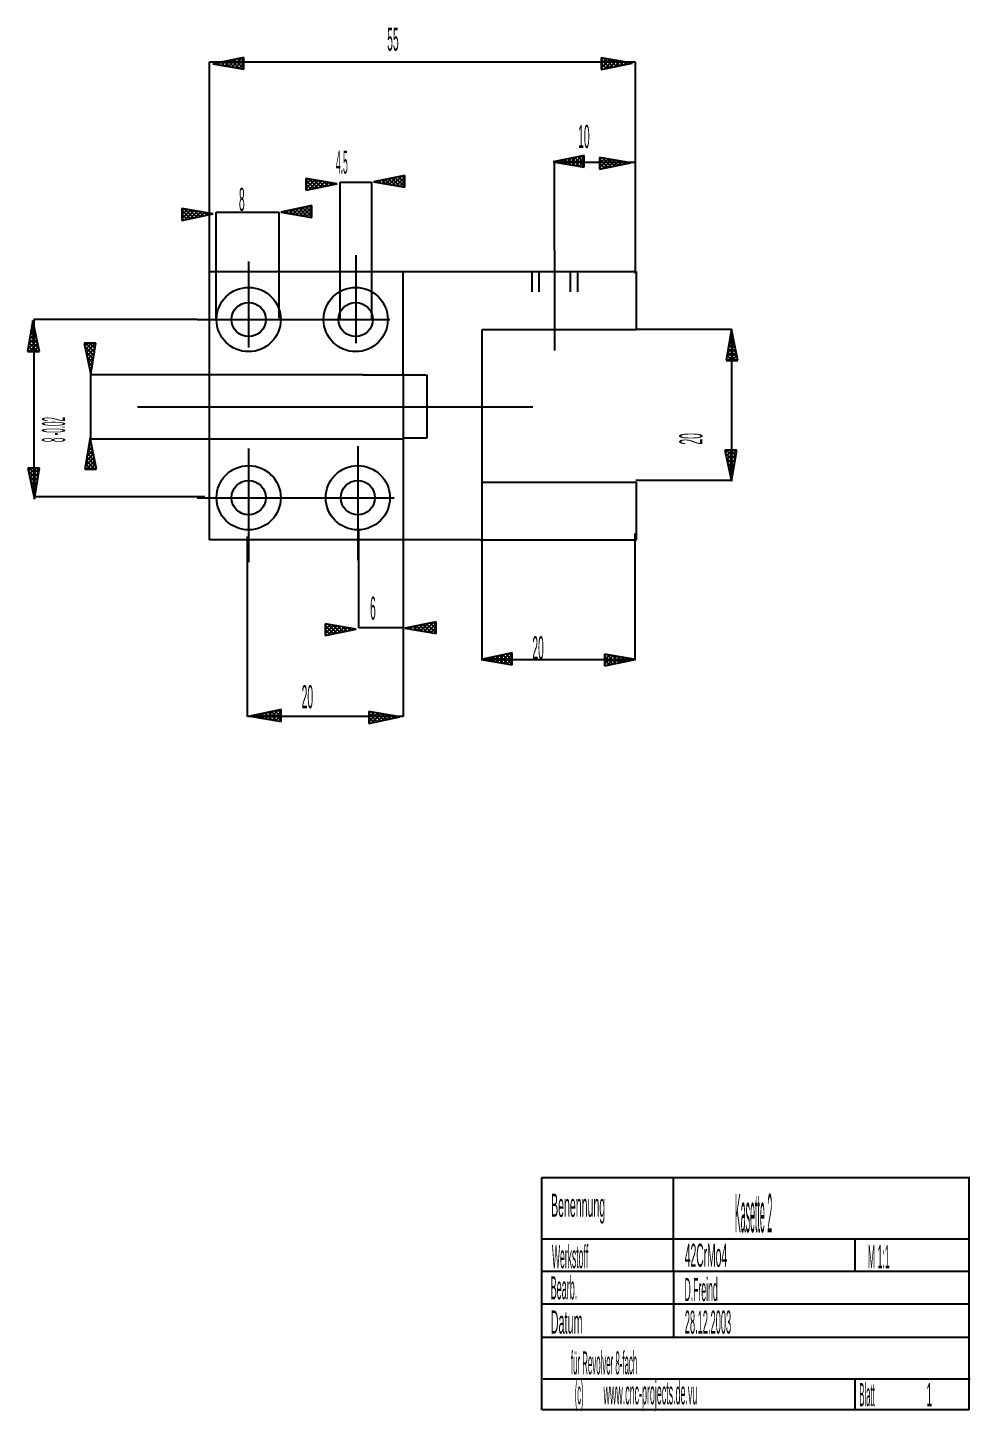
# Model space of a CAD drawing. Extents: x 1.46 to 11.22, y 0.26 to 7.67.
# Drawn here: x 6.4 to 11.22, y 0.26 to 7.33 of the extents above; entities that cross this region are included whole.
import ezdxf

# ---------------------------------------------------------------- set-up
doc = ezdxf.new("R2010")
doc.units = 0
doc.header["$LTSCALE"] = 10
doc.linetypes.add('DASHDOT', pattern=[1, 0.5, -0.25, 0, -0.25])
doc.linetypes.add('DOT', pattern=[0.25, 0, -0.25])
doc.layers.add('1', color=1, linetype='CONTINUOUS')

msp = doc.modelspace()

# ---------------------------------------------------------------- linework, layer by layer
at = {"layer": '1', "color": 0, "linetype": 'CONTINUOUS'}
for p, q in [((7.334, 6.0836), (7.334, 7.1546)), ((7.334, 7.1546), (9.5087, 7.1546)), ((7.5093, 7.1776), (7.35, 7.1444)), ((7.35, 7.1444), (7.35, 7.1444)), ((7.35, 7.1444), (7.5093, 7.1172)), ((7.3625, 7.1422), (7.3586, 7.1461)), ((7.3638, 7.1472), (7.3593, 7.1428)), ((7.3874, 7.138), (7.3757, 7.1497)), ((7.3899, 7.1527), (7.377, 7.1398)), ((7.4123, 7.1337), (7.3927, 7.1533)), ((7.416, 7.1581), (7.3946, 7.1367)), ((7.4372, 7.1295), (7.4098, 7.1568)), ((7.4421, 7.1636), (7.4123, 7.1337)), ((7.4621, 7.1252), (7.4269, 7.1604)), ((7.4682, 7.169), (7.4299, 7.1307)), ((7.487, 7.121), (7.444, 7.164)), ((7.4943, 7.1744), (7.4476, 7.1277)), ((7.5093, 7.1193), (7.4611, 7.1675)), ((7.5093, 7.1688), (7.4652, 7.1247)), ((7.5093, 7.14), (7.4782, 7.1711)), ((7.5093, 7.1482), (7.4828, 7.1217)), ((7.5093, 7.1606), (7.4953, 7.1747)), ((7.5093, 7.1172), (7.5093, 7.1776)), ((7.5093, 7.1172), (7.5093, 7.1776)), ((9.4949, 7.1486), (9.3356, 7.1758)), ((9.3356, 7.1758), (9.3356, 7.1154)), ((9.3356, 7.1758), (9.3356, 7.1154)), ((9.345, 7.1742), (9.3356, 7.1649)), ((9.3626, 7.1712), (9.3356, 7.1442)), ((9.3802, 7.1682), (9.3356, 7.1236)), ((9.3784, 7.1243), (9.3356, 7.167)), ((9.3356, 7.1154), (9.4949, 7.1486)), ((9.3613, 7.1208), (9.3356, 7.1464)), ((9.3954, 7.1279), (9.35, 7.1734)), ((9.3979, 7.1652), (9.3514, 7.1187)), ((9.4125, 7.1314), (9.3749, 7.1691)), ((9.4155, 7.1622), (9.3775, 7.1241)), ((9.4296, 7.135), (9.3998, 7.1649)), ((9.4332, 7.1592), (9.4036, 7.1296)), ((9.4467, 7.1386), (9.4247, 7.1606)), ((9.4508, 7.1562), (9.4297, 7.135)), ((9.4638, 7.1421), (9.4496, 7.1564)), ((9.4685, 7.1531), (9.4558, 7.1405)), ((9.4809, 7.1457), (9.4745, 7.1521)), ((9.4861, 7.1501), (9.4819, 7.1459)), ((9.4949, 7.1486), (9.4949, 7.1486)), ((9.5087, 7.1546), (9.5087, 6.0739)), ((7.5093, 7.1275), (7.5005, 7.1187)), ((9.3442, 7.1172), (9.3356, 7.1257)), ((9.2485, 6.677), (9.0892, 6.6437)), ((9.1017, 6.6416), (9.0978, 6.6455)), ((9.103, 6.6466), (9.0986, 6.6422)), ((9.1266, 6.6374), (9.1149, 6.6491)), ((9.1291, 6.6521), (9.1162, 6.6391)), ((9.1515, 6.6331), (9.132, 6.6527)), ((9.1552, 6.6575), (9.1338, 6.6361)), ((9.1764, 6.6289), (9.149, 6.6562)), ((9.1813, 6.6629), (9.1515, 6.6331)), ((9.2013, 6.6246), (9.1661, 6.6598)), ((9.2074, 6.6684), (9.1691, 6.6301)), ((9.2262, 6.6204), (9.1832, 6.6633)), ((9.2335, 6.6738), (9.1868, 6.6271)), ((9.2485, 6.6187), (9.2003, 6.6669)), ((9.2485, 6.6682), (9.2044, 6.6241)), ((9.2485, 6.6394), (9.2174, 6.6705)), ((9.2485, 6.6475), (9.2221, 6.6211)), ((9.2485, 6.66), (9.2345, 6.674)), ((9.2485, 6.6166), (9.2485, 6.677)), ((9.2485, 6.6166), (9.2485, 6.677)), ((9.4863, 6.6394), (9.327, 6.6666)), ((9.327, 6.6666), (9.327, 6.6062)), ((9.327, 6.6666), (9.327, 6.6062)), ((9.3363, 6.665), (9.327, 6.6557)), ((9.354, 6.662), (9.327, 6.635)), ((9.3716, 6.659), (9.327, 6.6144)), ((9.3697, 6.6151), (9.327, 6.6578)), ((9.3868, 6.6186), (9.3414, 6.6641)), ((9.3893, 6.6559), (9.3428, 6.6095)), ((9.4039, 6.6222), (9.3663, 6.6599)), ((9.4069, 6.6529), (9.3689, 6.6149)), ((9.421, 6.6258), (9.3912, 6.6556)), ((9.4246, 6.6499), (9.395, 6.6203)), ((9.4381, 6.6293), (9.4161, 6.6514)), ((9.4422, 6.6469), (9.4211, 6.6258)), ((9.4552, 6.6329), (9.441, 6.6471)), ((8.3307, 6.575), (8.1714, 6.5418)), ((8.3307, 6.5146), (8.3307, 6.575)), ((8.3307, 6.5146), (8.3307, 6.575)), ((9.0892, 6.6437), (9.0892, 6.6437)), ((9.0892, 6.6437), (9.2485, 6.6166)), ((9.0967, 6.1911), (9.0967, 6.6435)), ((9.0967, 6.6435), (9.5087, 6.6435)), ((9.2485, 6.6269), (9.2397, 6.6181)), ((9.327, 6.6062), (9.4863, 6.6394)), ((9.3527, 6.6115), (9.327, 6.6371)), ((9.3356, 6.6079), (9.327, 6.6165)), ((9.4598, 6.6439), (9.4472, 6.6312)), ((9.4723, 6.6365), (9.4659, 6.6429)), ((9.4775, 6.6409), (9.4733, 6.6367)), ((9.4863, 6.6394), (9.4863, 6.6394)), ((7.9856, 6.5327), (7.8263, 6.5599)), ((7.8263, 6.5599), (7.8263, 6.4995)), ((7.8263, 6.5599), (7.8263, 6.4995)), ((7.8357, 6.5583), (7.8263, 6.549)), ((7.8533, 6.5553), (7.8263, 6.5283)), ((7.871, 6.5523), (7.8263, 6.5077)), ((7.8691, 6.5084), (7.8263, 6.5511)), ((7.8263, 6.4995), (7.9856, 6.5327)), ((7.852, 6.5048), (7.8263, 6.5305)), ((7.8349, 6.5013), (7.8263, 6.5098)), ((7.8862, 6.512), (7.8407, 6.5574)), ((7.8886, 6.5493), (7.8421, 6.5028)), ((7.9032, 6.5155), (7.8656, 6.5532)), ((7.9062, 6.5463), (7.8682, 6.5082)), ((7.9203, 6.5191), (7.8905, 6.5489)), ((7.9239, 6.5433), (7.8943, 6.5137)), ((7.9374, 6.5227), (7.9154, 6.5447)), ((7.9415, 6.5402), (7.9204, 6.5191)), ((7.9545, 6.5262), (7.9403, 6.5405)), ((7.9592, 6.5372), (7.9465, 6.5245)), ((7.9716, 6.5298), (7.9652, 6.5362)), ((7.9768, 6.5342), (7.9726, 6.53)), ((7.9856, 6.5327), (7.9856, 6.5327)), ((8.0014, 5.8384), (8.0014, 6.5413)), ((8.0014, 6.5413), (8.1617, 6.5413)), ((8.1617, 6.5413), (8.1617, 5.8384)), ((8.1714, 6.5418), (8.1714, 6.5418)), ((8.1714, 6.5418), (8.3307, 6.5146)), ((8.1839, 6.5397), (8.18, 6.5436)), ((8.1852, 6.5447), (8.1808, 6.5402)), ((8.2088, 6.5355), (8.1971, 6.5472)), ((8.2113, 6.5501), (8.1984, 6.5372)), ((8.2337, 6.5312), (8.2142, 6.5507)), ((8.2374, 6.5556), (8.216, 6.5342)), ((8.2586, 6.527), (8.2313, 6.5543)), ((8.2635, 6.561), (8.2337, 6.5312)), ((8.2835, 6.5227), (8.2483, 6.5579)), ((8.2896, 6.5665), (8.2513, 6.5282)), ((8.3084, 6.5185), (8.2654, 6.5614)), ((8.3157, 6.5719), (8.269, 6.5252)), ((8.3307, 6.5168), (8.2825, 6.565)), ((8.3307, 6.5663), (8.2866, 6.5222)), ((8.3307, 6.5374), (8.2996, 6.5686)), ((8.3307, 6.5456), (8.3043, 6.5192)), ((8.3307, 6.5581), (8.3167, 6.5721)), ((8.3307, 6.525), (8.3219, 6.5161)), ((7.3512, 6.3787), (7.1919, 6.4059)), ((7.1919, 6.4059), (7.1919, 6.3455)), ((7.1919, 6.4059), (7.1919, 6.3455)), ((7.2012, 6.4043), (7.1919, 6.395)), ((7.2189, 6.4013), (7.1919, 6.3744)), ((7.2365, 6.3983), (7.1919, 6.3537)), ((7.2346, 6.3544), (7.1919, 6.3971)), ((7.1919, 6.3455), (7.3512, 6.3787)), ((7.2175, 6.3509), (7.1919, 6.3765)), ((7.2517, 6.358), (7.2062, 6.4035)), ((7.2542, 6.3953), (7.2077, 6.3488)), ((7.2688, 6.3616), (7.2311, 6.3992)), ((7.2718, 6.3923), (7.2338, 6.3542)), ((7.2859, 6.3651), (7.2561, 6.395)), ((7.2894, 6.3893), (7.2599, 6.3597)), ((7.303, 6.3687), (7.281, 6.3907)), ((7.3071, 6.3863), (7.286, 6.3651)), ((7.3201, 6.3722), (7.3059, 6.3865)), ((7.3247, 6.3832), (7.3121, 6.3706)), ((7.3372, 6.3758), (7.3308, 6.3822)), ((7.3424, 6.3802), (7.3382, 6.376)), ((7.3512, 6.3787), (7.3512, 6.3787)), ((7.367, 5.8384), (7.367, 6.3874)), ((7.367, 6.3874), (7.6875, 6.3874)), ((7.6875, 6.3874), (7.6875, 5.8451)), ((7.8566, 6.4211), (7.6973, 6.3878)), ((7.6973, 6.3878), (7.6973, 6.3878)), ((7.6973, 6.3878), (7.8566, 6.3607)), ((7.7097, 6.3857), (7.7058, 6.3896)), ((7.7111, 6.3907), (7.7066, 6.3863)), ((7.7346, 6.3815), (7.7229, 6.3932)), ((7.7372, 6.3962), (7.7242, 6.3832)), ((7.7595, 6.3772), (7.74, 6.3968)), ((7.7633, 6.4016), (7.7419, 6.3802)), ((7.7844, 6.373), (7.7571, 6.4003)), ((7.7894, 6.4071), (7.7595, 6.3772)), ((7.8094, 6.3687), (7.7742, 6.4039)), ((7.8155, 6.4125), (7.7772, 6.3742)), ((7.8343, 6.3645), (7.7913, 6.4075)), ((7.8416, 6.4179), (7.7948, 6.3712)), ((7.8566, 6.3628), (7.8084, 6.411)), ((7.8566, 6.4123), (7.8125, 6.3682)), ((7.8566, 6.3835), (7.8255, 6.4146)), ((7.8566, 6.3916), (7.8301, 6.3652)), ((7.8566, 6.4041), (7.8425, 6.4181)), ((7.8566, 6.371), (7.8478, 6.3622)), ((7.8566, 6.3607), (7.8566, 6.4211)), ((7.8566, 6.3607), (7.8566, 6.4211)), ((7.2005, 6.3473), (7.1919, 6.3558)), ((7.334, 4.713), (7.334, 6.0836)), ((7.334, 6.0836), (8.7179, 6.0836)), ((8.3224, 5.5568), (8.3224, 6.0824)), ((8.7179, 6.0836), (9.5137, 6.0836)), ((9.5137, 6.0836), (9.5137, 5.7862)), ((6.4311, 5.8345), (6.4039, 5.6752)), ((6.4376, 5.8033), (6.4234, 5.7891)), ((6.4394, 5.7946), (6.4265, 5.8075)), ((6.434, 5.8204), (6.4276, 5.814)), ((6.434, 5.8207), (6.4295, 5.8251)), ((6.4311, 5.8345), (6.4311, 5.8345)), ((6.4643, 5.6752), (6.4311, 5.8345)), ((7.2705, 5.8387), (6.4347, 5.8387)), ((6.4347, 5.8387), (6.4347, 4.9347)), ((6.4518, 5.735), (6.4064, 5.6895)), ((6.4483, 5.7521), (6.4106, 5.7144)), ((6.4612, 5.6902), (6.4145, 5.7369)), ((6.4447, 5.7692), (6.4149, 5.7393)), ((6.4557, 5.7163), (6.4175, 5.7546)), ((6.4412, 5.7863), (6.4191, 5.7642)), ((6.4503, 5.7424), (6.4205, 5.7722)), ((6.4449, 5.7685), (6.4235, 5.7899)), ((9.5137, 5.7862), (8.7258, 5.7862)), ((8.7258, 5.7862), (8.7258, 5.0074)), ((9.5123, 5.7888), (10.0004, 5.7888)), ((10.0004, 5.7888), (9.9732, 5.6295)), ((10.0104, 5.7406), (9.9884, 5.7186)), ((10.0196, 5.6967), (9.9898, 5.7266)), ((10.0069, 5.7577), (9.9926, 5.7435)), ((10.0141, 5.7228), (9.9928, 5.7442)), ((10.0087, 5.7489), (9.9958, 5.7618)), ((10.0033, 5.7748), (9.9969, 5.7684)), ((10.0033, 5.775), (9.9988, 5.7795)), ((10.0004, 5.7888), (10.0004, 5.0165)), ((10.0004, 5.7888), (10.0004, 5.7888)), ((10.0336, 5.6295), (10.0004, 5.7888)), ((6.4039, 5.6752), (6.4643, 5.6752)), ((6.4039, 5.6752), (6.4643, 5.6752)), ((6.4142, 5.6752), (6.4054, 5.684)), ((6.4349, 5.6752), (6.4084, 5.7016)), ((6.4556, 5.6752), (6.4114, 5.7193)), ((6.4554, 5.7179), (6.4127, 5.6752)), ((6.459, 5.7008), (6.4333, 5.6752)), ((6.4625, 5.6837), (6.454, 5.6752)), ((6.7531, 5.7172), (6.6927, 5.7172)), ((6.6927, 5.7172), (6.7259, 5.5579)), ((6.7531, 5.7172), (6.6927, 5.7172)), ((6.7096, 5.7172), (6.6956, 5.7032)), ((6.7424, 5.655), (6.696, 5.7015)), ((6.7303, 5.7172), (6.6992, 5.6861)), ((6.7455, 5.6726), (6.7009, 5.7172)), ((6.7394, 5.6373), (6.7014, 5.6754)), ((6.7509, 5.7172), (6.7027, 5.669)), ((6.7493, 5.6949), (6.7063, 5.6519)), ((6.745, 5.67), (6.7098, 5.6348)), ((6.7485, 5.6903), (6.7215, 5.7172)), ((6.7259, 5.5579), (6.7531, 5.7172)), ((6.7515, 5.7079), (6.7422, 5.7172)), ((10.0211, 5.6893), (9.9757, 5.6439)), ((10.0042, 5.6295), (9.9777, 5.656)), ((10.0176, 5.7064), (9.9799, 5.6688)), ((10.0248, 5.6295), (9.9807, 5.6736)), ((10.0247, 5.6722), (9.982, 5.6295)), ((10.0305, 5.6445), (9.9837, 5.6913)), ((10.014, 5.7235), (9.9841, 5.6937)), ((10.025, 5.6706), (9.9868, 5.7089)), ((6.7364, 5.6197), (6.7068, 5.6493)), ((6.7334, 5.602), (6.7123, 5.6232)), ((6.7408, 5.6451), (6.7134, 5.6177)), ((6.7365, 5.6202), (6.717, 5.6007)), ((6.7304, 5.5844), (6.7177, 5.5971)), ((6.7323, 5.5953), (6.7205, 5.5836)), ((9.9732, 5.6295), (10.0336, 5.6295)), ((9.9732, 5.6295), (10.0336, 5.6295)), ((9.9835, 5.6295), (9.9747, 5.6383)), ((10.0283, 5.6552), (10.0026, 5.6295)), ((10.0318, 5.6381), (10.0233, 5.6295)), ((6.7274, 5.5668), (6.7232, 5.571)), ((6.728, 5.5704), (6.7241, 5.5665)), ((8.1179, 5.5568), (6.7248, 5.5568)), ((6.7248, 5.5568), (6.7248, 5.2293)), ((6.7259, 5.5579), (6.7259, 5.5579)), ((8.1179, 5.5568), (8.4413, 5.5568)), ((8.3224, 5.5568), (8.3224, 5.2203)), ((8.4433, 5.5568), (8.4433, 5.2328)), ((6.7229, 5.2341), (6.6957, 5.0748)), ((6.7229, 5.2341), (6.7229, 5.2341)), ((6.7561, 5.0748), (6.7229, 5.2341)), ((8.4433, 5.2328), (8.322, 5.2328)), ((8.3224, 5.233), (8.3224, 4.7121)), ((6.7365, 5.1688), (6.7066, 5.139)), ((6.7329, 5.1859), (6.7109, 5.1639)), ((6.7421, 5.142), (6.7123, 5.1719)), ((6.7294, 5.203), (6.7151, 5.1888)), ((6.7366, 5.1681), (6.7153, 5.1895)), ((6.7312, 5.1942), (6.7183, 5.2072)), ((6.7258, 5.2201), (6.7194, 5.2137)), ((6.7258, 5.2203), (6.7213, 5.2248)), ((6.7248, 5.2293), (8.1294, 5.2293)), ((8.1294, 5.2293), (8.3262, 5.2293)), ((10.0277, 5.1718), (9.9673, 5.1718)), ((9.9673, 5.1718), (10.0006, 5.0125)), ((10.0277, 5.1718), (9.9673, 5.1718)), ((9.9843, 5.1718), (9.9703, 5.1578)), ((10.0049, 5.1718), (9.9738, 5.1407)), ((10.0201, 5.1272), (9.9755, 5.1718)), ((10.0256, 5.1718), (9.9774, 5.1236)), ((10.0231, 5.1448), (9.9962, 5.1718)), ((10.0006, 5.0125), (10.0277, 5.1718)), ((10.0261, 5.1625), (10.0168, 5.1718)), ((6.7436, 5.1346), (6.6981, 5.0892)), ((6.7267, 5.0748), (6.7002, 5.1013)), ((6.7401, 5.1517), (6.7024, 5.1141)), ((6.7473, 5.0748), (6.7032, 5.1189)), ((6.7472, 5.1176), (6.7045, 5.0748)), ((6.753, 5.0898), (6.7062, 5.1366)), ((6.7475, 5.1159), (6.7092, 5.1542)), ((6.7508, 5.1005), (6.7251, 5.0748)), ((10.0171, 5.1095), (9.9706, 5.156)), ((10.0141, 5.0919), (9.9761, 5.1299)), ((10.0239, 5.1495), (9.981, 5.1065)), ((10.0111, 5.0743), (9.9815, 5.1038)), ((10.0197, 5.1246), (9.9845, 5.0894)), ((10.0154, 5.0997), (9.9881, 5.0723)), ((6.4651, 5.08), (6.4047, 5.08)), ((6.4047, 5.08), (6.438, 4.9207)), ((6.4651, 5.08), (6.4047, 5.08)), ((6.4217, 5.08), (6.4077, 5.066)), ((6.4545, 5.0178), (6.408, 5.0643)), ((6.4423, 5.08), (6.4112, 5.0489)), ((6.4575, 5.0354), (6.4129, 5.08)), ((6.4515, 5.0001), (6.4135, 5.0382)), ((6.463, 5.08), (6.4148, 5.0318)), ((6.4613, 5.0577), (6.4184, 5.0147)), ((6.4571, 5.0328), (6.4219, 4.9976)), ((6.4605, 5.0531), (6.4336, 5.08)), ((6.438, 4.9207), (6.4651, 5.08)), ((6.4635, 5.0707), (6.4542, 5.08)), ((6.6957, 5.0748), (6.7561, 5.0748)), ((6.6957, 5.0748), (6.7561, 5.0748)), ((6.706, 5.0748), (6.6972, 5.0836)), ((6.7543, 5.0834), (6.7458, 5.0748)), ((10.0081, 5.0566), (9.9869, 5.0777)), ((10.0112, 5.0748), (9.9916, 5.0552)), ((10.0051, 5.039), (9.9924, 5.0516)), ((10.0069, 5.0499), (9.9952, 5.0381)), ((10.0021, 5.0213), (9.9978, 5.0255)), ((10.0027, 5.025), (9.9988, 5.021)), ((6.4485, 4.9825), (6.4189, 5.0121)), ((6.4455, 4.9649), (6.4243, 4.986)), ((6.4528, 5.0079), (6.4255, 4.9806)), ((6.4486, 4.983), (6.429, 4.9635)), ((6.4425, 4.9472), (6.4298, 4.9599)), ((6.4443, 4.9581), (6.4326, 4.9464)), ((8.7258, 5.0074), (9.5137, 5.0074)), ((8.7258, 5.0074), (8.7258, 4.1022)), ((10.0004, 5.0165), (9.5123, 5.0165)), ((9.5137, 5.0074), (9.5137, 4.7112)), ((10.0006, 5.0125), (10.0006, 5.0125)), ((6.4347, 4.9347), (7.3089, 4.9347)), ((6.4395, 4.9296), (6.4352, 4.9338)), ((6.4401, 4.9332), (6.4362, 4.9293)), ((6.438, 4.9207), (6.438, 4.9207)), ((8.0956, 4.2629), (8.0956, 4.7594)), ((9.5087, 4.1022), (9.5087, 4.7448)), ((8.7179, 4.713), (7.334, 4.713)), ((7.5274, 3.8101), (7.5274, 4.7302)), ((8.3224, 4.7121), (8.3224, 3.8101)), ((9.5137, 4.7112), (8.7149, 4.7112)), ((8.0829, 4.2572), (7.9236, 4.2843)), ((7.9236, 4.2843), (7.9236, 4.2239)), ((7.9236, 4.2843), (7.9236, 4.2239)), ((7.9329, 4.2828), (7.9236, 4.2734)), ((7.9506, 4.2797), (7.9236, 4.2528)), ((7.9682, 4.2767), (7.9236, 4.2321)), ((7.9663, 4.2329), (7.9236, 4.2756)), ((7.9236, 4.2239), (8.0829, 4.2572)), ((7.9492, 4.2293), (7.9236, 4.2549)), ((7.9834, 4.2364), (7.9379, 4.2819)), ((7.9858, 4.2737), (7.9394, 4.2272)), ((8.0005, 4.24), (7.9628, 4.2777)), ((8.0035, 4.2707), (7.9654, 4.2327)), ((8.0176, 4.2435), (7.9877, 4.2734)), ((8.0211, 4.2677), (7.9915, 4.2381)), ((8.0347, 4.2471), (8.0126, 4.2692)), ((8.0388, 4.2647), (8.0176, 4.2436)), ((8.0518, 4.2507), (8.0375, 4.2649)), ((8.0564, 4.2617), (8.0437, 4.249)), ((8.0689, 4.2542), (8.0624, 4.2607)), ((8.0741, 4.2587), (8.0698, 4.2544)), ((8.0829, 4.2572), (8.0829, 4.2572)), ((8.3287, 4.2629), (8.0956, 4.2629)), ((8.4908, 4.2947), (8.3316, 4.2615)), ((8.3316, 4.2615), (8.3316, 4.2615)), ((8.3316, 4.2615), (8.4908, 4.2343)), ((8.344, 4.2594), (8.3401, 4.2633)), ((8.3453, 4.2644), (8.3409, 4.2599)), ((8.3689, 4.2551), (8.3572, 4.2669)), ((8.3714, 4.2698), (8.3585, 4.2569)), ((8.3938, 4.2509), (8.3743, 4.2704)), ((8.3975, 4.2753), (8.3762, 4.2539)), ((8.4187, 4.2466), (8.3914, 4.274)), ((8.4236, 4.2807), (8.3938, 4.2509)), ((8.4436, 4.2424), (8.4085, 4.2776)), ((8.4497, 4.2862), (8.4114, 4.2479)), ((8.4685, 4.2381), (8.4255, 4.2811)), ((8.4758, 4.2916), (8.4291, 4.2449)), ((8.4908, 4.2365), (8.4426, 4.2847)), ((8.4908, 4.286), (8.4467, 4.2419)), ((8.4908, 4.2571), (8.4597, 4.2883)), ((8.4908, 4.2653), (8.4644, 4.2389)), ((8.4908, 4.2778), (8.4768, 4.2918)), ((8.4908, 4.2447), (8.482, 4.2358)), ((8.4908, 4.2343), (8.4908, 4.2947)), ((8.4908, 4.2343), (8.4908, 4.2947)), ((7.9321, 4.2257), (7.9236, 4.2343)), ((8.8808, 4.1357), (8.7215, 4.1024)), ((8.7215, 4.1024), (8.7215, 4.1024)), ((8.7215, 4.1024), (8.8808, 4.0753)), ((8.7258, 4.1022), (9.5087, 4.1022)), ((8.7339, 4.1003), (8.73, 4.1042)), ((8.7353, 4.1053), (8.7308, 4.1008)), ((8.7588, 4.0961), (8.7471, 4.1078)), ((8.7614, 4.1108), (8.7484, 4.0978)), ((8.7837, 4.0918), (8.7642, 4.1113)), ((8.7875, 4.1162), (8.7661, 4.0948)), ((8.8086, 4.0876), (8.7813, 4.1149)), ((8.8136, 4.1216), (8.7837, 4.0918)), ((8.8336, 4.0833), (8.7984, 4.1185)), ((8.8397, 4.1271), (8.8014, 4.0888)), ((8.8585, 4.0791), (8.8155, 4.122)), ((8.8658, 4.1325), (8.819, 4.0858)), ((8.8808, 4.0774), (8.8326, 4.1256)), ((8.8808, 4.1269), (8.8367, 4.0828)), ((8.8808, 4.0981), (8.8497, 4.1292)), ((8.8808, 4.1062), (8.8543, 4.0798)), ((8.8808, 4.1187), (8.8667, 4.1327)), ((8.8808, 4.0753), (8.8808, 4.1357)), ((8.8808, 4.0753), (8.8808, 4.1357)), ((9.5111, 4.1026), (9.3518, 4.1298)), ((9.3518, 4.1298), (9.3518, 4.0694)), ((9.3518, 4.1298), (9.3518, 4.0694)), ((9.3612, 4.1282), (9.3518, 4.1189)), ((9.3788, 4.1252), (9.3518, 4.0982)), ((9.3964, 4.1222), (9.3518, 4.0776)), ((9.3946, 4.0783), (9.3518, 4.121)), ((9.3518, 4.0694), (9.5111, 4.1026)), ((9.3775, 4.0748), (9.3518, 4.1004)), ((9.4116, 4.0819), (9.3662, 4.1274)), ((9.4141, 4.1192), (9.3676, 4.0727)), ((9.4287, 4.0854), (9.3911, 4.1231)), ((9.4317, 4.1162), (9.3937, 4.0781)), ((9.4458, 4.089), (9.416, 4.1189)), ((9.4494, 4.1132), (9.4198, 4.0836)), ((9.4629, 4.0926), (9.4409, 4.1146)), ((9.467, 4.1102), (9.4459, 4.089)), ((9.48, 4.0961), (9.4658, 4.1104)), ((9.4847, 4.1071), (9.472, 4.0945)), ((9.4971, 4.0997), (9.4907, 4.1061)), ((9.5023, 4.1041), (9.4981, 4.0999)), ((9.5111, 4.1026), (9.5111, 4.1026)), ((8.8808, 4.0856), (8.872, 4.0768)), ((9.3604, 4.0712), (9.3518, 4.0797)), ((7.6987, 3.8459), (7.5394, 3.8127)), ((7.5768, 3.8063), (7.5651, 3.818)), ((7.5793, 3.821), (7.5664, 3.8081)), ((7.6017, 3.8021), (7.5822, 3.8216)), ((7.6054, 3.8265), (7.584, 3.8051)), ((7.6266, 3.7978), (7.5993, 3.8252)), ((7.6315, 3.8319), (7.6017, 3.8021)), ((7.6515, 3.7936), (7.6163, 3.8287)), ((7.6576, 3.8373), (7.6193, 3.7991)), ((7.6764, 3.7893), (7.6334, 3.8323)), ((7.6837, 3.8428), (7.637, 3.7961)), ((7.6987, 3.7877), (7.6505, 3.8359)), ((7.6987, 3.8372), (7.6546, 3.793)), ((7.6987, 3.8083), (7.6676, 3.8394)), ((7.6987, 3.829), (7.6847, 3.843)), ((7.6987, 3.7855), (7.6987, 3.8459)), ((7.6987, 3.7855), (7.6987, 3.8459)), ((8.3067, 3.8083), (8.1475, 3.8355)), ((8.1475, 3.8355), (8.1475, 3.7751)), ((8.1475, 3.8355), (8.1475, 3.7751)), ((8.1568, 3.8339), (8.1475, 3.8246)), ((8.1744, 3.8309), (8.1475, 3.804)), ((8.1921, 3.8279), (8.1475, 3.7833)), ((8.1902, 3.784), (8.1475, 3.8268)), ((8.2073, 3.7876), (8.1618, 3.8331)), ((8.2097, 3.8249), (8.1632, 3.7784)), ((8.2244, 3.7912), (8.1867, 3.8288)), ((8.2274, 3.8219), (8.1893, 3.7838)), ((8.2415, 3.7947), (8.2116, 3.8246)), ((8.245, 3.8189), (8.2154, 3.7893)), ((8.2585, 3.7983), (8.2365, 3.8203)), ((8.3224, 3.8101), (7.5274, 3.8101)), ((7.5394, 3.8127), (7.5394, 3.8127)), ((7.5394, 3.8127), (7.6987, 3.7855)), ((7.5519, 3.8106), (7.548, 3.8145)), ((7.5532, 3.8156), (7.5488, 3.8111)), ((7.6987, 3.8165), (7.6723, 3.79)), ((7.6987, 3.7958), (7.6899, 3.787)), ((8.1475, 3.7751), (8.3067, 3.8083)), ((8.1731, 3.7805), (8.1475, 3.8061)), ((8.156, 3.7769), (8.1475, 3.7854)), ((8.2626, 3.8159), (8.2415, 3.7947)), ((8.2756, 3.8019), (8.2614, 3.8161)), ((8.2803, 3.8129), (8.2676, 3.8002)), ((8.2927, 3.8054), (8.2863, 3.8118)), ((8.2979, 3.8098), (8.2937, 3.8056)), ((8.3067, 3.8083), (8.3067, 3.8083)), ((9.0313, 0.2689), (9.0313, 1.4558)), ((9.0313, 1.4558), (11.213, 1.4558)), ((9.0313, 1.4558), (11.2189, 1.4558)), ((9.0313, 1.4558), (11.213, 1.4558)), ((9.0313, 0.2689), (9.0313, 1.4558)), ((9.7032, 1.4543), (9.7032, 1.1424)), ((11.213, 1.4558), (11.213, 0.2689)), ((11.213, 1.4558), (11.213, 0.2689)), ((9.0306, 1.1424), (11.2139, 1.1424)), ((9.7032, 1.1424), (9.7032, 0.9764)), ((10.6317, 1.1424), (10.6317, 0.9764)), ((9.0306, 0.9764), (11.2139, 0.9764)), ((9.7043, 0.9775), (9.7043, 0.8114)), ((9.0306, 0.8103), (11.2139, 0.8103)), ((9.7043, 0.8114), (9.7043, 0.6393)), ((9.0326, 0.6393), (11.2133, 0.6393)), ((9.0383, 0.4267), (11.2215, 0.4267)), ((10.6304, 0.4228), (10.6304, 0.2715)), ((11.213, 0.2689), (9.0313, 0.2689)), ((11.213, 0.2689), (9.0313, 0.2689))]:
    msp.add_line(p, q, dxfattribs=at)
at = {"layer": '1', "color": 0, "linetype": 'DASHDOT'}
for p, q in [((8.0802, 6.1678), (8.0802, 5.7181)), ((9.0967, 6.1911), (9.0967, 5.6808)), ((7.5331, 6.1349), (7.5331, 5.6961)), ((7.2705, 5.8387), (8.2553, 5.8387)), ((6.9656, 5.3927), (8.9858, 5.3927)), ((7.5331, 5.1806), (7.5331, 4.5992)), ((8.0912, 5.1915), (8.0912, 4.6101)), ((7.2705, 4.9283), (8.2772, 4.9283))]:
    msp.add_line(p, q, dxfattribs=at)
at = {"layer": '1', "color": 0, "linetype": 'DOT'}
for p, q in [((8.981, 6.0804), (8.981, 5.7819)), ((9.0165, 6.0804), (9.0165, 5.7819)), ((9.1761, 6.0804), (9.1761, 5.7819)), ((9.2141, 6.0804), (9.2141, 5.7819))]:
    msp.add_line(p, q, dxfattribs=at)
at = {"layer": '1', "color": 0, "linetype": 'DASHDOT'}
for centre in [(7.5331, 5.8387), (8.0802, 5.8387), (7.5331, 4.9283), (8.0912, 4.9283)]:
    msp.add_circle(centre, 0.1641, dxfattribs=at)
at = {"layer": '1', "color": 0, "linetype": 'CONTINUOUS'}
for centre in [(7.5331, 5.8387), (8.0802, 5.8387), (7.5331, 4.9283), (8.0912, 4.9283)]:
    msp.add_circle(centre, 0.0875, dxfattribs=at)

# ---------------------------------------------------------------- texts
at = {"layer": '1', "color": 0}
for s, height, width, p in [('55', 0.11811, 0.333042, (8.2413, 7.2118)), ('10', 0.11811, 0.333042, (9.2174, 6.7152)), ('4.5', 0.11811, 0.277535, (7.979, 6.5838)), ('8', 0.1181, 0.333042, (7.4837, 6.3939)), ('6', 0.1181, 0.333042, (8.1538, 4.3054)), ('20', 0.11811, 0.333042, (8.9832, 4.1027)), ('20', 0.11811, 0.333042, (7.8042, 3.8527)), ('Benennung', 0.11811, 0.342293, (9.0788, 1.2543)), ('Kasette 2', 0.19685, 0.172072, (10.0179, 1.1749)), ('Werkstoff', 0.11811, 0.277535, (9.0835, 0.9918)), ('42CrMo4', 0.11811, 0.333042, (9.7623, 0.9992)), ('M 1:1', 0.11811, 0.283085, (10.6976, 0.9918)), ('Bearb.', 0.11811, 0.291412, (9.077, 0.8327)), ('D.Freind', 0.11811, 0.281004, (9.7605, 0.8238)), ('Datum', 0.11811, 0.349694, (9.077, 0.6577)), ('28.12.2003', 0.11811, 0.299738, (9.7623, 0.6574)), ('für Revolver 8-fach ', 0.11811, 0.253944, (9.1802, 0.4492)), ('(c)', 0.11811, 0.222028, (9.2003, 0.2966)), ('www.cnc-projects.de.vu', 0.11811, 0.287627, (9.3468, 0.2962)), ('Blatt', 0.11811, 0.249781, (10.6541, 0.2869)), ('1', 0.1181, 0.333042, (10.9973, 0.2869))]:
    msp.add_text(s, height=height, dxfattribs=dict(at, width=width)).set_placement(p)
for s, width, p in [('8 -0.02', 0.261676, (6.5954, 5.2121)), ('20', 0.333042, (9.8525, 5.1998))]:
    msp.add_text(s, height=0.11811, rotation=90, dxfattribs=dict(at, width=width)).set_placement(p)

doc.saveas('drawing.dxf')
